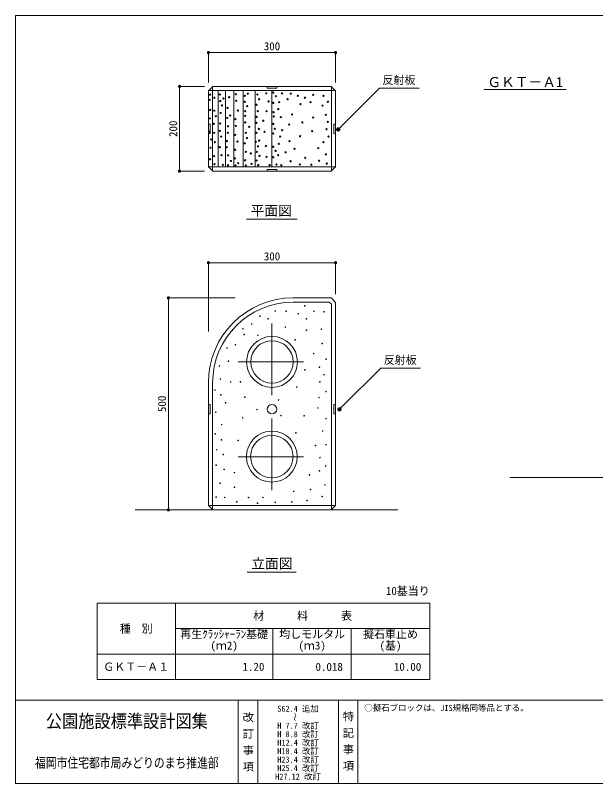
# Model space of a CAD drawing. Units: millimetres at full size, sheet at 1:10. Extents: x 257 to 2995, y 4337 to 6204.
# Drawn here: x 257 to 1626, y 4337 to 6149 of the extents above; entities that cross this region are included whole.
import ezdxf
from ezdxf.enums import TextEntityAlignment as Align

# ---------------------------------------------------------------- set-up
doc = ezdxf.new("R2010")
doc.units = ezdxf.units.MM
doc.header["$LTSCALE"] = 10
doc.linetypes.add('USER1', pattern=[200, 125, -25, 25, -25])
for name, color, linetype, lineweight in [('0_2', 7, 'Continuous', 13), ('ハッチ', 4, 'Continuous', 13), ('寸法', 1, 'Continuous', 13), ('本体', 7, 'Continuous', 13)]:
    doc.layers.add(name, color=color, linetype=linetype, lineweight=lineweight)
doc.layers.add('_0-0_', color=7, linetype='Continuous')
doc.styles.add('@ＭＳ ゴシック', font='')
doc.styles.add('ＭＳ ゴシック', font='')
doc.styles.get('@ＭＳ ゴシック').set_extended_font_data('@MS Gothic')
doc.styles.get('ＭＳ ゴシック').set_extended_font_data('MS Gothic')

# ---------------------------------------------------------------- blocks, each defined once
blk = doc.blocks.new('filled_dot')
at = {"color": 0, "linetype": 'Continuous', "lineweight": -2, "const_width": 1.25}
blk.add_lwpolyline([(-0.625, 0, 1), (0.625, 0, 1)], format="xyb", close=True, dxfattribs=at)

msp = doc.modelspace()

# ---------------------------------------------------------------- linework, layer by layer
at = {"layer": '0_2'}
for p, q in [((449.89, 4762.7), (449.89, 4582.7)), ((449.89, 4762.7), (1234.89, 4762.7)), ((634.89, 4762.7), (634.89, 4582.7)), ((1234.89, 4762.7), (1234.89, 4582.7)), ((634.89, 4702.7), (1234.89, 4702.7)), ((864.89, 4702.7), (864.89, 4582.7)), ((1049.89, 4702.7), (1049.89, 4582.7)), ((449.89, 4642.7), (1234.89, 4642.7)), ((449.89, 4582.7), (1234.89, 4582.7))]:
    msp.add_line(p, q, dxfattribs=at)
at = {"layer": 'ハッチ'}
for centre, radius in [((716.68, 5962.14), 1.5), ((739.52, 5962.35), 1.5), ((777.51, 5962.97), 1.5), ((805.59, 5964.34), 1.5), ((828.19, 5962.28), 1.5), ((849.43, 5965.02), 1.5), ((865.87, 5966.78), 1.5), ((886.41, 5965.02), 1.5), ((906.96, 5964.34), 1.5), ((959.88, 5961.55), 1.5), ((715.65, 5949.39), 1.5), ((726.7, 5954.68), 1.5), ((740.61, 5946.76), 1.5), ((748.42, 5952.77), 1.5), ((761.47, 5955.75), 1.5), ((778.5, 5947.38), 1.5), ((798.6, 5945.31), 1.5), ((798.77, 5959.24), 1.5), ((832.25, 5951.11), 1.5), ((854.71, 5946), 1.5), ((865.87, 5942.53), 1.5), ((871.7, 5958.07), 1.5), ((879.35, 5944.14), 1.5), ((899.54, 5951.11), 1.5), ((923.91, 5959.23), 1.5), ((940.51, 5954.75), 1.5), ((953.53, 5944.49), 1.5), ((984.24, 5959.23), 1.5), ((994.62, 5945.17), 1.5), ((716.56, 5926.01), 1.5), ((726.72, 5924.2), 1.5), ((744.84, 5936.57), 1.5), ((758, 5930.67), 1.5), ((782.35, 5924.42), 1.5), ((799.3, 5923.12), 1.5), ((804.23, 5934.98), 1.5), ((826.5, 5938.22), 1.5), ((829.19, 5923.12), 1.5), ((849.65, 5923.26), 1.5), ((877.5, 5927.9), 1.5), ((929.71, 5939.51), 1.5), ((981.92, 5936.03), 1.5), ((715.96, 5906.08), 1.5), ((730.2, 5910.96), 1.5), ((741.68, 5918.73), 1.5), ((756.92, 5906.95), 1.5), ((763.79, 5912.82), 1.5), ((799.53, 5911.8), 1.5), ((826.44, 5909.34), 1.5), ((866.41, 5920.43), 1.5), ((866.95, 5910.73), 1.5), ((883.67, 5909.11), 1.5), ((909.98, 5915.14), 1.5), ((959.88, 5908.18), 1.5), ((989.83, 5914.37), 1.5), ((759.15, 5887.29), 1.5), ((776.34, 5904.26), 1.5), ((777.42, 5888.09), 1.5), ((799.58, 5896.59), 1.5), ((825.96, 5895.63), 1.5), ((842.06, 5900.52), 1.5), ((865.87, 5892.94), 1.5), ((903.21, 5891.48), 1.5), ((934.35, 5896.58), 1.5), ((758.54, 5871.92), 1.5), ((800.92, 5871.92), 1.5), ((809.04, 5886.13), 1.5), ((825.96, 5871.92), 1.5), ((831.89, 5881.08), 1.5), ((845.01, 5874.53), 1.5), ((865.33, 5870.3), 1.5), ((869.1, 5881.62), 1.5), ((886.78, 5878.01), 1.5), ((957.56, 5875.69), 1.5), ((756.38, 5852.51), 1.5), ((775.8, 5867.07), 1.5), ((781.19, 5851.32), 1.5), ((803.69, 5859.52), 1.5), ((832.25, 5853.65), 1.5), ((882.05, 5863.29), 1.5), ((903.76, 5852.33), 1.5), ((928.97, 5863.83), 1.5), ((717.61, 5836.94), 1.5), ((739.53, 5838.42), 1.5), ((755.84, 5837.96), 1.5), ((798.45, 5847.12), 1.5), ((824.34, 5850.36), 1.5), ((829.73, 5840.12), 1.5), ((848.38, 5840.84), 1.5), ((865.87, 5839.04), 1.5), ((878.84, 5846.11), 1.5), ((915.79, 5833.92), 1.5), ((972.02, 5835.66), 1.5), ((984.24, 5850.16), 1.5), ((726.18, 5816.94), 1.5), ((743.68, 5819.38), 1.5), ((759.15, 5818.84), 1.5), ((775.8, 5832.03), 1.5), ((801.31, 5827.18), 1.5), ((812.52, 5823.48), 1.5), ((827.04, 5827.18), 1.5), ((832.97, 5817.48), 1.5), ((849.65, 5815.36), 1.5), ((871.26, 5829.34), 1.5), ((877.19, 5819.09), 1.5), ((894.84, 5826), 1.5), ((990.04, 5821.16), 1.5), ((716.56, 5809.65), 1.5), ((726.83, 5798.01), 1.5), ((746.69, 5796.65), 1.5), ((765.87, 5805.54), 1.5), ((775.26, 5811.55), 1.5), ((782.99, 5800.07), 1.5), ((799.3, 5807.24), 1.5), ((814.5, 5798.7), 1.5), ((826.5, 5806.7), 1.5), ((865.87, 5814.24), 1.5), ((873.42, 5797), 1.5), ((906.5, 5804.91), 1.5), ((928.19, 5797.33), 1.5), ((941.31, 5813.03), 1.5), ((955.58, 5796.65), 1.5), ((973.8, 5806.07), 1.5), ((991.88, 5799.38), 1.5), ((758.95, 5795.46), 1.5), ((776.88, 5794.84), 1.5), ((800.92, 5794.84), 1.5), ((830.25, 5795.96), 1.5), ((940.2, 5464.06), 0.75), ((833.98, 5439.73), 0.75), ((870.49, 5451.9), 0.75), ((896.2, 5451.15), 0.75), ((924.71, 5445.26), 0.75), ((961.7, 5451.15), 0.75), ((985.77, 5449.93), 0.75), ((814.78, 5421.06), 0.75), ((853.72, 5433.45), 0.75), ((944, 5433.45), 0.75), ((794.14, 5409.87), 0.75), ((894.43, 5413.98), 0.75), ((944.18, 5406.29), 0.75), ((979.13, 5409.01), 0.75), ((797.08, 5396.28), 0.75), ((829.55, 5394.39), 0.75), ((917.45, 5383.89), 0.75), ((756.37, 5364.42), 0.75), ((776.44, 5372.27), 0.75), ((981.17, 5375.04), 0.75), ((961.23, 5351.26), 0.75), ((759.84, 5333.57), 0.75), ((990.2, 5338.24), 0.75), ((738.67, 5321.94), 0.75), ((974.51, 5319.19), 0.75), ((741.03, 5291.55), 0.75), ((985.57, 5301.5), 0.75), ((765.22, 5284.76), 0.75), ((788.23, 5284.76), 0.75), ((920.99, 5272.37), 0.75), ((975.86, 5284.76), 0.75), ((728.05, 5265.29), 0.75), ((742.13, 5253.95), 0.75), ((990, 5261.69), 0.75), ((798.68, 5248.68), 0.75), ((878.41, 5242.11), 0.75), ((973.6, 5247.56), 0.75), ((827.17, 5219.27), 0.75), ((971.19, 5222.98), 0.75), ((793.54, 5199.8), 0.75), ((883.81, 5205.11), 0.75), ((938.69, 5204.72), 0.75), ((743.98, 5183.87), 0.75), ((990.02, 5198.03), 0.75), ((919.22, 5164.4), 0.75), ((982.25, 5168.8), 0.75), ((728.85, 5162.16), 0.75), ((743.24, 5147.79), 0.75), ((782.92, 5146.7), 0.75), ((965.24, 5134.31), 0.75), ((990, 5136.73), 0.75), ((732.17, 5124.56), 0.75), ((747.52, 5113.06), 0.75), ((975.86, 5105.98), 0.75), ((731.07, 5088.07), 0.75), ((749.88, 5078.12), 0.75), ((974.51, 5074.8), 0.75), ((989.1, 5086.38), 0.75), ((774.07, 5070.58), 0.75), ((951.08, 5065.27), 0.75), ((740.44, 5045.8), 0.75), ((774.22, 5036.09), 0.75), ((987.78, 5041.62), 0.75), ((913.91, 5026.33), 0.75), ((953.48, 5030.56), 0.75), ((731.07, 5012.87), 0.75), ((751.06, 5012.17), 0.75), ((779.76, 5001.81), 0.75), ((807.42, 5011.76), 0.75), ((841.33, 5012.17), 0.75), ((870.49, 5000.71), 0.75), ((909.22, 5001.81), 0.75), ((945.77, 5005.09), 0.75), ((981.17, 5013.94), 0.75), ((828.44, 4998.49), 0.75)]:
    msp.add_circle(centre, radius, dxfattribs=at)
at = {"layer": '寸法'}
for p, q in [((712.73, 6061.13), (1012.73, 6061.13)), ((712.73, 5990.56), (712.73, 6061.13)), ((1012.73, 5990.56), (1012.73, 6061.13)), ((644.65, 5981.46), (644.65, 5781.46)), ((703.45, 5981.46), (644.65, 5981.46)), ((703.45, 5781.46), (644.65, 5781.46)), ((712.73, 5565.6), (1012.73, 5565.6)), ((712.73, 5403.36), (712.73, 5565.6)), ((1012.73, 5491.64), (1012.73, 5565.6)), ((618.3, 5482.71), (618.3, 4982.71)), ((775.76, 5482.71), (618.3, 5482.71)), ((685.1, 4982.71), (618.3, 4982.71))]:
    msp.add_line(p, q, dxfattribs=at)
at = {"layer": '寸法', "color": 3}
for p, q in [((1362.83, 5973.75), (1556.62, 5973.75)), ((802.77, 5668.48), (922, 5668.48)), ((804.34, 4836.2), (919.5, 4836.2))]:
    msp.add_line(p, q, dxfattribs=at)
at = {"layer": '寸法'}
for points in [[(1018.95, 5879.94), (1026.02, 5887.01), (1116.13, 5977.12), (1210.18, 5977.12)], [(1021.96, 5219.86), (1029.04, 5226.93), (1119.14, 5317.04), (1213.19, 5317.04)]]:
    msp.add_lwpolyline(points, dxfattribs=at)
at = {"layer": '本体'}
for p, q in [((723.34, 5981.46), (712.73, 5970.85)), ((722.73, 5981.46), (722.73, 5781.46)), ((1002.12, 5981.46), (723.34, 5981.46)), ((1002.12, 5981.46), (1012.73, 5970.85)), ((1002.73, 5981.46), (1002.73, 5781.46)), ((712.73, 5971.46), (1012.73, 5971.46)), ((712.73, 5792.07), (712.73, 5970.85)), ((735.95, 5971.46), (735.95, 5791.46)), ((752.73, 5971.46), (752.73, 5791.46)), ((772.73, 5971.46), (772.73, 5791.46)), ((795.08, 5971.46), (795.08, 5791.46)), ((822.73, 5971.46), (822.73, 5791.46)), ((862.73, 5971.46), (862.73, 5791.46)), ((1012.73, 5792.07), (1012.73, 5970.85)), ((712.73, 5792.07), (723.34, 5781.46)), ((712.73, 5791.46), (1012.73, 5791.46)), ((1002.12, 5781.46), (723.34, 5781.46)), ((1002.12, 5781.46), (1012.73, 5792.07)), ((1002.12, 5482.71), (912.73, 5482.71)), ((912.73, 5472.71), (997.98, 5472.71)), ((997.98, 5472.71), (1002.73, 5467.96)), ((1002.12, 5482.71), (1012.73, 5472.1)), ((1012.73, 4993.32), (1012.73, 5472.1)), ((1002.73, 5467.96), (1002.73, 4982.71)), ((712.73, 4993.32), (712.73, 5282.71)), ((722.73, 5282.71), (722.73, 4982.71)), ((1424.04, 5058.94), (1953.23, 5058.94)), ((1159.87, 4982.71), (539.57, 4982.71)), ((712.73, 4993.32), (723.34, 4982.71)), ((712.73, 4992.71), (1012.73, 4992.71)), ((1012.73, 4993.32), (1002.12, 4982.71)), ((783.29, 4533.72), (783.29, 4337.14)), ((829.26, 4533.72), (829.26, 4337.14)), ((1019.42, 4533.72), (1019.42, 4337.14)), ((1065.38, 4533.72), (1065.38, 4337.14))]:
    msp.add_line(p, q, dxfattribs=at)
at = {"layer": '本体', "color": 1, "linetype": 'USER1'}
for p, q in [((862.73, 5422.11), (862.73, 5253.39)), ((783.29, 5331.71), (936.91, 5331.71)), ((862.73, 5198.11), (862.73, 5029.39)), ((783.29, 5107.71), (936.91, 5107.71))]:
    msp.add_line(p, q, dxfattribs=at)
at = {"layer": '本体', "color": 6}
msp.add_line((257.24, 4533.72), (2995.36, 4533.72), dxfattribs=at)
msp.add_lwpolyline([(2995.36, 6148.95), (257.24, 6148.95), (257.24, 4337.14), (2995.36, 4337.14)], close=True, dxfattribs=at)
at = {"layer": '本体'}
for points in [[(851.63, 5981.46), (851.63, 5977.61), (873.83, 5977.61), (873.83, 5981.46)], [(712.73, 5870.36), (716.58, 5870.36), (716.58, 5892.56), (712.73, 5892.56)], [(1008.88, 5870.36), (1012.73, 5870.36), (1012.73, 5892.56), (1008.88, 5892.56)], [(851.63, 5785.31), (851.63, 5781.46), (873.83, 5781.46), (873.83, 5785.31)], [(712.73, 5208.97), (716.58, 5208.97), (716.58, 5231.17), (712.73, 5231.17)], [(1008.88, 5208.97), (1012.73, 5208.97), (1012.73, 5231.17), (1008.88, 5231.17)]]:
    msp.add_lwpolyline(points, close=True, dxfattribs=at)
for centre, radius in [((725.84, 5893.14), 1.5), ((740.61, 5893.94), 1.5), ((994.62, 5897.94), 1.5), ((715.87, 5874.67), 1.5), ((726.18, 5871.92), 1.5), ((739.53, 5876.69), 1.5), ((991.21, 5880.33), 1.5), ((719.27, 5855.98), 1.5), ((742.9, 5862.93), 1.5), ((995.99, 5863.04), 1.5), ((728.2, 5850.03), 1.5), ((856.96, 5795.96), 1.5), ((884.75, 5795.38), 1.5), ((862.73, 5331.71), 60), ((862.73, 5331.71), 50), ((940.46, 5313.09), 0.75), ((753.2, 5235.15), 0.75), ((862.73, 5220.07), 11.1), ((729.96, 5213.03), 0.75), ((862.32, 5108.42), 60), ((862.32, 5108.42), 50)]:
    msp.add_circle(centre, radius, dxfattribs=at)
for radius in [200, 190]:
    msp.add_arc((912.73, 5282.71), radius, 90, 180, dxfattribs=at)

# ---------------------------------------------------------------- block references
at = {"layer": '寸法', "xscale": 3, "yscale": 3}
for p in [(712.73, 6061.13), (712.73, 5565.6)]:
    msp.add_blockref('filled_dot', p, dxfattribs=at)
at = {"layer": '寸法'}
for p, xscale, yscale, rotation in [((1012.73, 6061.13), 3, 3, 180), ((644.65, 5981.46), 3, 3, 270), ((1018.95, 5879.94), 4, 4, 45), ((644.65, 5781.46), 3, 3, 90), ((1012.73, 5565.6), 3, 3, 180), ((618.3, 5482.71), 3, 3, 270), ((1021.96, 5219.86), 4, 4, 45), ((618.3, 4982.71), 3, 3, 90)]:
    msp.add_blockref('filled_dot', p, dxfattribs=dict(at, xscale=xscale, yscale=yscale, rotation=rotation))

# ---------------------------------------------------------------- texts
at = {"layer": '_0-0_', "style": 'ＭＳ ゴシック'}
for s, p in [('10基当り', (1234.89, 4791.67)), ('1.20', (844.89, 4612.7)), ('0.018', (1029.89, 4612.7)), ('10.00', (1214.89, 4612.7))]:
    msp.add_text(s, height=18.99, dxfattribs=at).set_placement(p, align=Align.MIDDLE_RIGHT)
for s, p in [('材\u3000\u3000\u3000料\u3000\u3000\u3000表', (934.89, 4732.7)), ('種\u3000別', (542.39, 4702.7)), ('ＧＫＴ－Ａ１', (542.39, 4612.7))]:
    msp.add_text(s, height=18.99, dxfattribs=at).set_placement(p, align=Align.MIDDLE_CENTER)
for s, p in [('再生ｸﾗｯｼｬｰﾗﾝ基礎', (646.29, 4699.05)), ('均しモルタル', (879.69, 4699.05)), ('擬石車止め', (1077.64, 4699.05)), ('(基)', (1116.49, 4672.25)), ('(ｍ2)', (717.51, 4672.25)), ('(ｍ3)', (925.01, 4672.25))]:
    msp.add_text(s, height=18.99, dxfattribs=at).set_placement(p, align=Align.TOP_LEFT)
at = {"layer": '寸法', "style": 'ＭＳ ゴシック'}
for p in [(862.73, 6076.13), (862.73, 5580.6)]:
    msp.add_text('300', height=18.99, dxfattribs=at).set_placement(p, align=Align.MIDDLE_CENTER)
at = {"layer": '寸法', "color": 3, "style": 'ＭＳ ゴシック'}
for s, height, p in [('反射板', 18.99, (1123.3, 5981.26)), ('ＧＫＴ－Ａ1', 23.74, (1370.89, 5972.65)), ('平面図', 23.74, (812.4, 5669.31)), ('反射板', 18.99, (1126.31, 5321.18)), ('立面図', 23.74, (813.97, 4837.03))]:
    msp.add_text(s, height=height, dxfattribs=at).set_placement(p, align=Align.BOTTOM_LEFT)
at = {"layer": '寸法', "style": 'ＭＳ ゴシック'}
for s, p in [('200', (629.65, 5881.46)), ('500', (603.3, 5232.71))]:
    msp.add_text(s, height=18.99, rotation=90, dxfattribs=at).set_placement(p, align=Align.MIDDLE_CENTER)
at = {"layer": '本体', "style": 'ＭＳ ゴシック'}
for s, p in [('S62.4 追加', (924.22, 4513.78)), ('H 7.7 改訂', (924.22, 4473.78)), ('H 8.8 改訂', (924.22, 4453.78)), ('H12.4 改訂', (924.22, 4433.78)), ('H18.4 改訂', (924.22, 4413.78)), ('H23.4 改訂', (924.22, 4393.78)), ('H25.4 改訂', (924.22, 4373.78)), ('H27.12 改訂', (924.22, 4353.78))]:
    msp.add_text(s, height=14.24, dxfattribs=at).set_placement(p, align=Align.MIDDLE_CENTER)
msp.add_text('○擬石ブロックは、JIS規格同等品とする。', height=14.24, dxfattribs=at).set_placement((1080.47, 4504.4), align=Align.BOTTOM_LEFT)
for s, height, width, p in [('公園施設標準設計図集', 31.14, 0.9, (520.27, 4484.57)), ('福岡市住宅都市局みどりのまち推進部', 23.36, 0.8, (520.27, 4386.28))]:
    msp.add_text(s, height=height, dxfattribs=dict(at, width=width)).set_placement(p, align=Align.MIDDLE_CENTER)
at = {"layer": '本体'}
for s, height, style, p in [('改 訂 事 項', 18.99, '@ＭＳ ゴシック', (806.28, 4435.79)), ('～', 14.24, 'ＭＳ ゴシック', (916.72, 4494.09)), ('特 記 事 項', 18.99, '@ＭＳ ゴシック', (1042.4, 4437.75))]:
    msp.add_text(s, height=height, rotation=270, dxfattribs=dict(at, style=style)).set_placement(p, align=Align.MIDDLE_CENTER)

doc.saveas('drawing.dxf')
